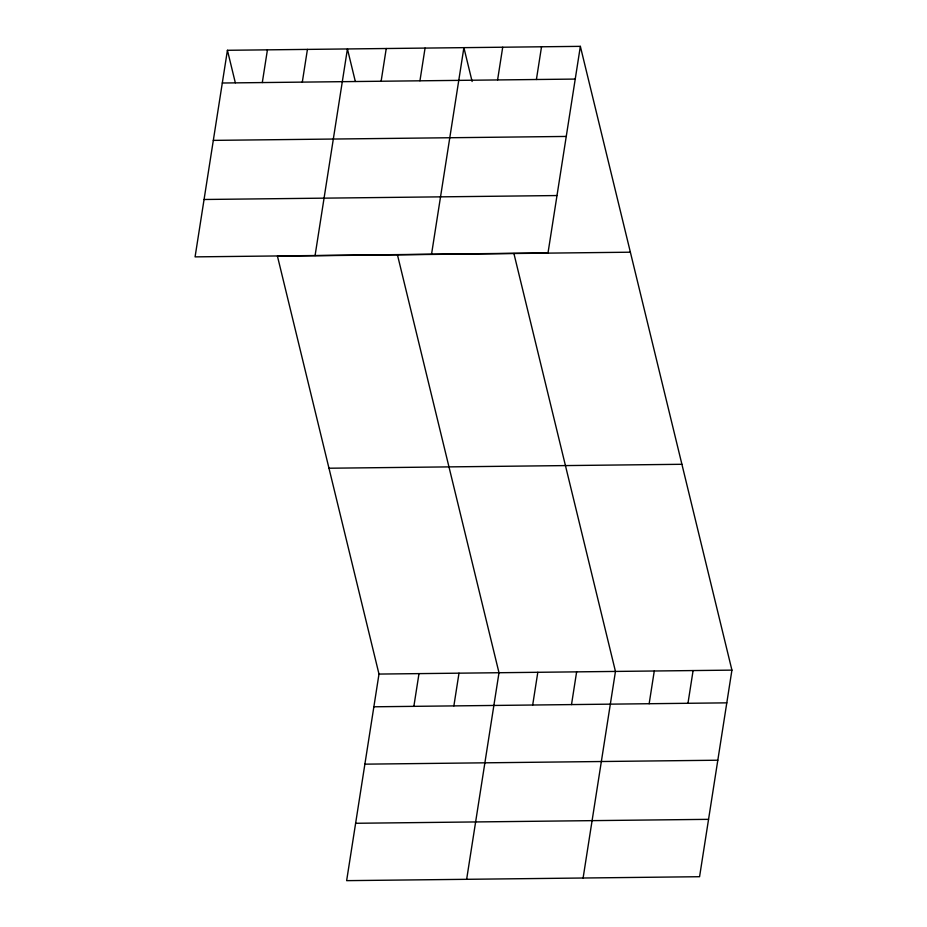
<?xml version="1.0" encoding="UTF-8"?>
<svg xmlns="http://www.w3.org/2000/svg" width="927" height="927" viewBox="0 0 927 927"><rect width="100%" height="100%" fill="white"/><g stroke="black" fill="none" stroke-linecap="round" stroke-linejoin="round"><path stroke-width="1.39" d="M227.428 50.29L195.076 256.872L548.008 252.932L580.36 46.35L227.428 50.29L235.331 82.793M262.306 82.561L267.428 49.849M302.306 82.121L307.428 49.398M315.076 255.528L347.428 48.957L355.319 81.449M381.124 81.24L386.246 48.517M419.943 80.8L425.064 48.088M431.542 254.23L463.894 47.648L472.121 81.506M630.372 252.202L277.44 256.142L378.992 674.068L346.64 880.65L699.572 876.71L731.924 670.128L580.36 46.35M497.59 79.942L502.712 47.219M413.871 706.351L418.992 673.628M536.409 79.502L541.53 46.779M453.871 705.899L458.992 673.176M466.64 879.306L498.993 672.735L397.44 254.798M532.689 705.018L537.811 672.295M571.507 704.59L576.629 671.866M583.106 878.008L615.458 671.438L513.906 253.5M649.155 703.72L654.277 670.997M687.973 703.28L693.095 670.569M222.306 83.013L575.238 79.073M213.314 140.383L566.246 136.443M204.067 199.49L556.988 195.551M328.981 468.228L681.901 464.288M378.992 674.068L731.924 670.128M373.871 706.791L726.803 702.851M364.879 764.161L717.811 760.221M355.632 823.28L708.552 819.341"/></g></svg>
